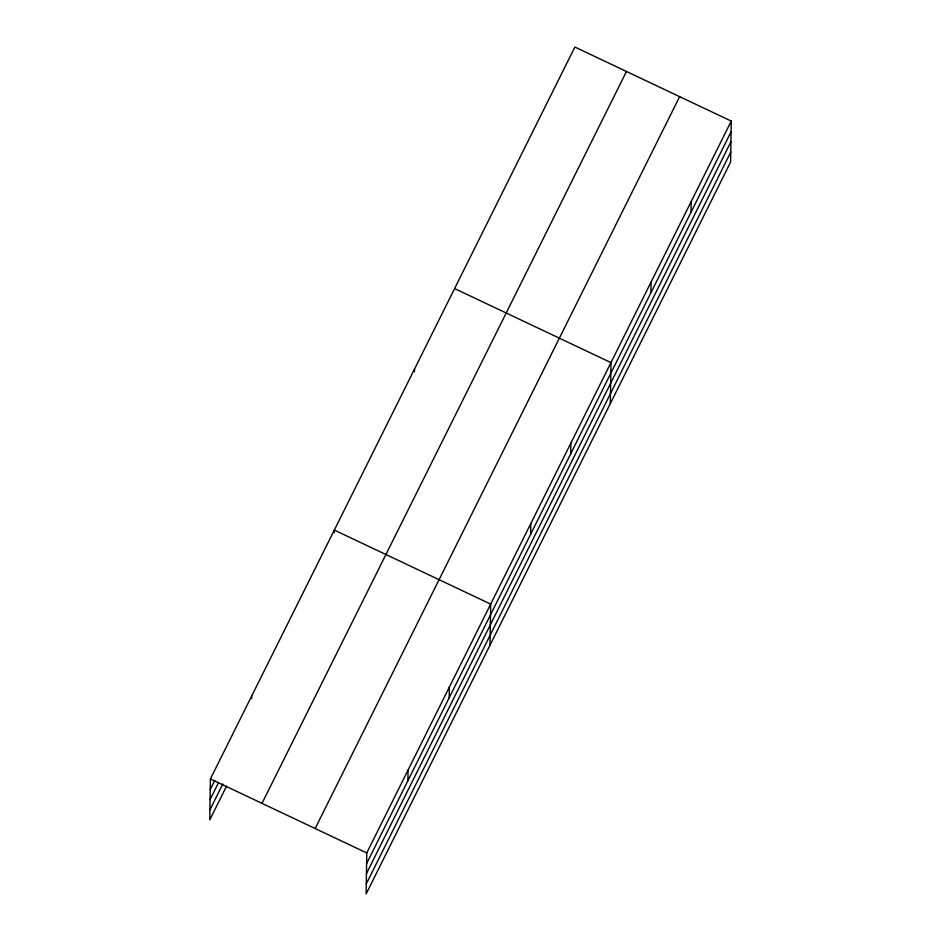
<?xml version="1.0" encoding="UTF-8"?>
<svg xmlns="http://www.w3.org/2000/svg" width="941" height="941" viewBox="0 0 941 941"><rect width="100%" height="100%" fill="white"/><g stroke="black" fill="none" stroke-linecap="round" stroke-linejoin="round"><path stroke-width="1.41" d="M731.251 121.083L366.755 852.958L366.12 893.95L730.604 162.075L731.251 121.083L574.88 47.05L210.396 778.925L209.749 819.917L226.534 786.229M251.659 698.645L251.706 695.975M334.278 532.759L334.326 530.089L490.684 604.11L490.038 645.114M407.9 780.689L408.065 770.009M414.463 371.742L414.51 369.072M449.21 697.74L449.375 687.059M530.606 534.288L530.783 523.608M570.705 453.785L570.869 443.105M610.321 403.595L610.968 362.603L454.609 288.569M650.89 292.769L651.066 282.088M690.988 212.266L691.153 201.586M210.231 789.605L214.748 780.524M210.066 799.603L218.465 782.759M209.902 809.919L222.817 783.994M261.998 803.355L626.483 71.481M315.153 828.527L679.649 96.652M366.59 863.626L731.086 131.764M366.437 873.636L730.922 141.762M366.272 883.94L730.769 152.077M210.396 778.925L366.755 852.958"/></g></svg>
